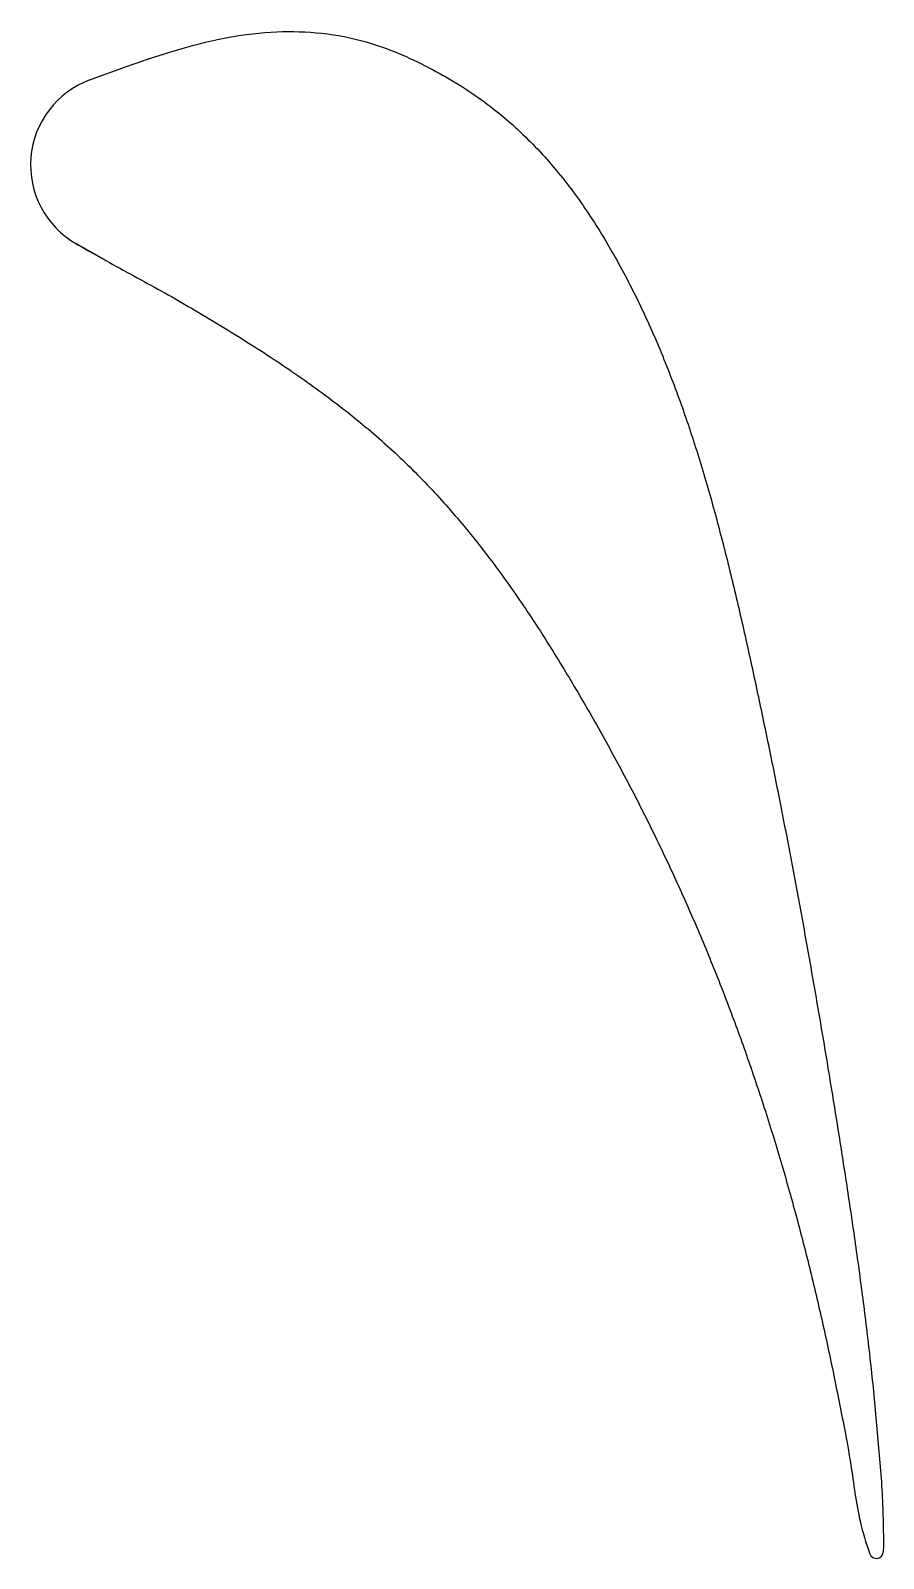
# Model space of a CAD drawing. Header units: millimetres. Extents: x 2960.2 to 2994, y 1386.5 to 1447.1.
import ezdxf

# ---------------------------------------------------------------- set-up
doc = ezdxf.new("R2010")
doc.units = ezdxf.units.MM

msp = doc.modelspace()

# ---------------------------------------------------------------- linework, layer by layer
for p, q in [((2962.545, 1445.096), (2962.534, 1445.092)), ((2963.178, 1437.941), (2962.009, 1438.604))]:
    msp.add_line(p, q)
for centre, radius, start, end in [((2963.782, 1441.726), 3.59, 110.15234, 240.41398), ((2993.688, 1386.817), 0.276, 199.57691, 357.98369)]:
    msp.add_arc(centre, radius, start, end)
for points, knots in [([(2962.545, 1445.096), (2964.973, 1445.996), (2968.533, 1447.315), (2973.253, 1446.835), (2975.923, 1445.667), (2978.043, 1444.388), (2979.811, 1442.894), (2981.291, 1441.241), (2982.546, 1439.463), (2983.633, 1437.593), (2984.599, 1435.655), (2985.448, 1433.649), (2986.202, 1431.586), (2986.87, 1429.475), (2987.471, 1427.324), (2988.017, 1425.142), (2988.524, 1422.936), (2989.006, 1420.714), (2989.473, 1418.482), (2989.923, 1416.24), (2990.355, 1413.987), (2990.775, 1411.727), (2991.178, 1409.457), (2991.57, 1407.18), (2991.947, 1404.895), (2992.316, 1402.603), (2992.668, 1400.301), (2993.001, 1397.986), (2993.301, 1395.653), (2993.569, 1393.298), (2993.779, 1390.916), (2993.961, 1388.751), (2993.969, 1387.376), (2993.964, 1386.807)], [0, 0, 0, 0, 7.088018, 10.3905, 12.888701, 15.147107, 17.26344, 19.302267, 21.308818, 23.308874, 25.314566, 27.333112, 29.36852, 31.422546, 33.494686, 35.582747, 37.683568, 39.793128, 41.908807, 44.030426, 46.158118, 48.290976, 50.429445, 52.572909, 54.721449, 56.874403, 59.033708, 61.201787, 63.382819, 65.579699, 67.797302, 70.039214, 71.622809, 71.622809, 71.622809, 71.622809]), ([(2962.009, 1438.604), (2962.009, 1438.604), (2962.009, 1438.604), (2963.146, 1437.959), (2963.156, 1437.953), (2963.167, 1437.947), (2963.178, 1437.941), (2963.91, 1437.526), (2965.367, 1436.766), (2967.49, 1435.511), (2969.547, 1434.237), (2971.505, 1432.899), (2973.343, 1431.487), (2975.034, 1429.979), (2976.57, 1428.376), (2977.974, 1426.696), (2979.264, 1424.95), (2980.465, 1423.153), (2981.594, 1421.315), (2982.677, 1419.45), (2983.711, 1417.555), (2984.696, 1415.631), (2985.632, 1413.679), (2986.518, 1411.696), (2987.353, 1409.682), (2988.137, 1407.639), (2988.87, 1405.564), (2989.552, 1403.46), (2990.183, 1401.326), (2990.77, 1399.165), (2991.309, 1396.976), (2991.809, 1394.763), (2992.257, 1392.522), (2992.706, 1390.268), (2992.925, 1388.307), (2993.275, 1387.166), (2993.414, 1386.765), (2993.419, 1386.752), (2993.424, 1386.738), (2993.428, 1386.724)], [0.222081, 0.222081, 0.222081, 0.222081, 8.003564, 8.003564, 8.003564, 8.037257, 8.037257, 8.037257, 10.356875, 12.640864, 14.88868, 17.090134, 19.23904, 21.33472, 23.387613, 25.41321, 27.423285, 29.426039, 31.426264, 33.42642, 35.427902, 37.432122, 39.440477, 41.454471, 43.475674, 45.505553, 47.545554, 49.597102, 51.66135, 53.738271, 55.829228, 57.934064, 60.053026, 62.186579, 64.334025, 65.514395, 65.514395, 65.514395, 65.554578, 65.554578, 65.554578, 65.554578])]:
    msp.add_open_spline(points, degree=3, knots=knots)

doc.saveas('drawing.dxf')
